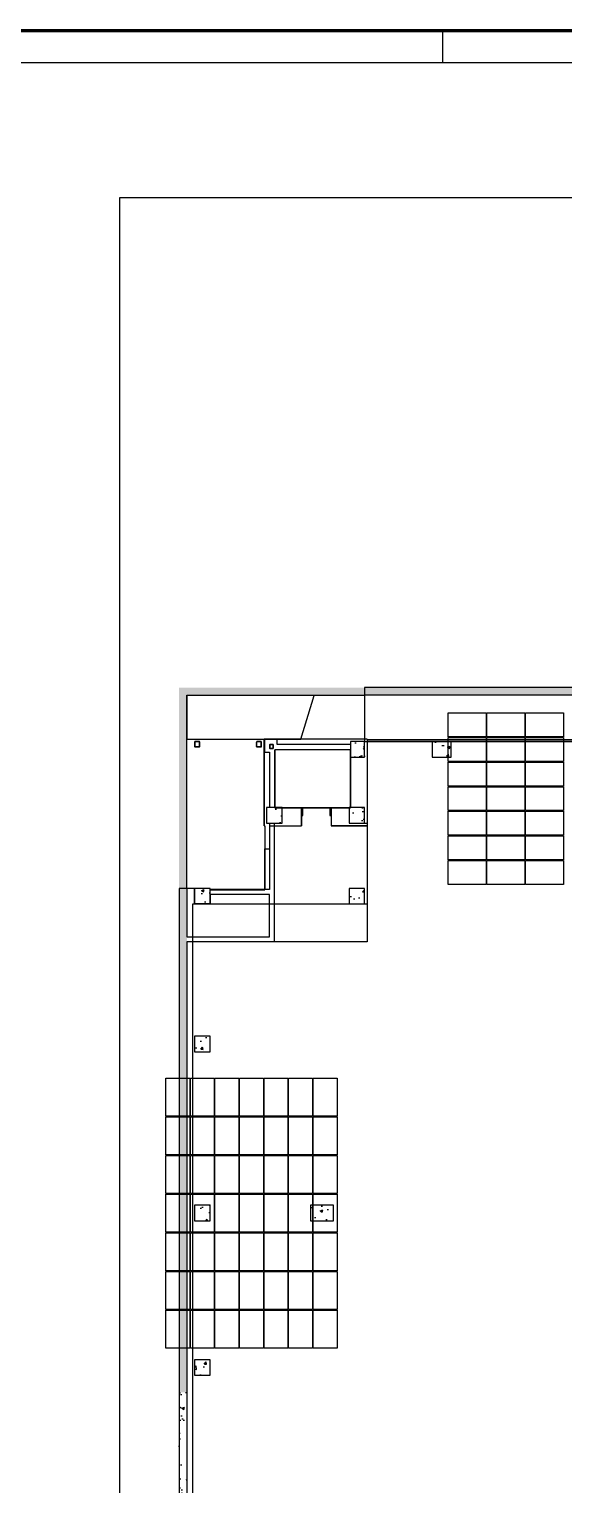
# Model space of a CAD drawing. Header units: inches. Extents: x 0.2 to 35.5, y 0.2 to 23.5.
# Drawn here: x 15.58 to 17.67, y 17.83 to 23.51 of the extents above; entities that cross this region are included whole.
import ezdxf

# ---------------------------------------------------------------- set-up
doc = ezdxf.new("R2010")
doc.units = ezdxf.units.IN
doc.header["$MEASUREMENT"] = 0
for name, color, linetype in [('$AUDIT_BAD_LAYER1', 7, 'Continuous'), ('772-1$0$A-AREA', 9, 'Continuous'), ('772-1$0$A-COLS', 1, 'Continuous'), ('772-1$0$A-WALL-PATT', 8, 'Continuous'), ('772-7$0$A-AREA', 9, 'Continuous'), ('772-7$0$A-DOOR', 6, 'Continuous'), ('772-7$0$A-WALL-FULL', 7, 'Continuous'), ('A - Level 1', 7, 'Continuous'), ('A - Level 7', 7, 'Continuous'), ('MODULES', 1, 'Continuous')]:
    doc.layers.add(name, color=color, linetype=linetype)
pattern_1 = [(50, (2.13899, 8.54015), (0.1080809, -0.0094559), [0.0113014, -0.1243157]), (355, (2.13899, 8.54015), (-0.0209078, 0.1133446), [0.0090411, -0.0994526]), (100.4514, (2.148, 8.53936), (0.087173, 0.1038887), [0.0096047, -0.105652]), (46.1842, (2.13899, 8.57029), (0.160818, -0.0249414), [0.016952, -0.1864736]), (96.6356, (2.15239, 8.56821), (0.1408403, 0.1467856), [0.014407, -0.158478]), (351.1842, (2.13899, 8.57029), (0.14084, 0.146786), [0.0135617, -0.149179]), (21, (2.15406, 8.56275), (0.0899454, -0.0606689), [0.0113014, -0.1243157]), (326, (2.15406, 8.56275), (0.0366641, 0.1092698), [0.0090411, -0.0994526]), (71.4514, (2.16155, 8.5577), (0.1266095, 0.0486007), [0.0096047, -0.105652]), (37.5, (2.13899, 8.54015), (0.00183232, 0.05016235), [0, -0.0982471, 0, -0.1009594, 0, -0.0998293]), (7.5, (2.13899, 8.54015), (0.0396408, 0.0594322), [0, -0.05756194, 0, -0.0959868, 0, -0.03804814]), (327.5, (2.105387, 8.54015), (0.0804394, -0.0033987), [0, -0.0376714, 0, -0.11753486, 0, -0.1559597]), (317.5, (2.09032, 8.54015), (0.0878778, 0.0150844), [0, -0.0489729, 0, -0.0780552, 0, -0.110754])]
pattern_2 = [(50, (-2.05026, -1.16883), (0.1080809, -0.00945585), [0.0113014, -0.1243157]), (355, (-2.05026, -1.16883), (-0.0209078, 0.1133446), [0.0090411, -0.0994526]), (100.4514, (-2.04126, -1.16961), (0.0871731, 0.1038887), [0.0096047, -0.1056521]), (46.1842, (-2.05026, -1.13869), (0.160818, -0.0249414), [0.016952, -0.1864736]), (96.6356, (-2.03686, -1.14077), (0.1408403, 0.1467856), [0.014407, -0.158478]), (351.1842, (-2.05026, -1.13869), (0.1408402, 0.1467858), [0.0135617, -0.149179]), (21, (-2.035195, -1.14622), (0.0899454, -0.0606689), [0.0113014, -0.1243157]), (326, (-2.0352, -1.14622), (0.0366641, 0.1092698), [0.0090411, -0.0994526]), (71.4514, (-2.0277, -1.15128), (0.1266095, 0.0486007), [0.0096047, -0.1056521]), (37.5, (-2.050263, -1.168826), (0.00183232, 0.05016235), [0, -0.0982471, 0, -0.10095943, 0, -0.0998293]), (7.5, (-2.050263, -1.168826), (0.03964082, 0.0594322), [0, -0.05756194, 0, -0.0959868, 0, -0.03804814]), (327.5, (-2.083866, -1.168826), (0.08043941, -0.0033987), [0, -0.03767143, 0, -0.11753486, 0, -0.1559597]), (317.5, (-2.098935, -1.168826), (0.0878778, 0.0150844), [0, -0.04897286, 0, -0.0780552, 0, -0.110754])]

# ---------------------------------------------------------------- blocks, each defined once
blk = doc.blocks.new('*E220')
at = {"layer": '772-1$0$A-WALL-PATT'}
h = blk.add_hatch(dxfattribs=at)
h.set_pattern_fill('AR-CONC', color=256, scale=0.015069, style=0)
h.set_pattern_definition(pattern_1)
h.paths.add_polyline_path([(0.2605, 7.485), (2.1309, 7.485), (2.1309, 7.5151), (0.2303, 7.5151), (0.2303, 4.7661), (0.2605, 4.7661)])
h = blk.add_hatch(dxfattribs=at)
h.set_pattern_fill('AR-CONC', color=256, scale=0.015069, style=0)
h.set_pattern_definition(pattern_2)
h.paths.add_polyline_path([(0.8996, 7.2439), (0.9536, 7.2439), (0.9536, 7.3042), (0.8996, 7.3042)])
h = blk.add_hatch(dxfattribs=at)
h.set_pattern_fill('AR-CONC', color=256, scale=0.015069, style=0)
h.set_pattern_definition(pattern_2)
h.paths.add_polyline_path([(1.2927, 7.2439), (1.2927, 7.3042), (1.2173, 7.3042), (1.2173, 7.2439)])
h = blk.add_hatch(dxfattribs=at)
h.set_pattern_fill('AR-CONC', color=256, scale=0.015069, style=0)
h.set_pattern_definition(pattern_2)
h.paths.add_polyline_path([(0.6322, 7.0468), (0.5719, 7.0468), (0.5719, 6.9865), (0.6322, 6.9865)])
h = blk.add_hatch(dxfattribs=at)
h.set_pattern_fill('AR-CONC', color=256, scale=0.015069, style=0)
h.set_pattern_definition(pattern_2)
h.paths.add_polyline_path([(0.9536, 7.0468), (0.8934, 7.0468), (0.8934, 6.9865), (0.9536, 6.9865)])
h = blk.add_hatch(dxfattribs=at)
h.set_pattern_fill('AR-CONC', color=256, scale=0.015069, style=0)
h.set_pattern_definition(pattern_2)
h.paths.add_polyline_path([(0.3509, 6.7316), (0.2906, 6.7316), (0.2906, 6.6713), (0.3509, 6.6713)])
h = blk.add_hatch(dxfattribs=at)
h.set_pattern_fill('AR-CONC', color=256, scale=0.015069, style=0)
h.set_pattern_definition(pattern_2)
h.paths.add_polyline_path([(0.9536, 6.6713), (0.9536, 6.7316), (0.8934, 6.7316), (0.8934, 6.6713)])
h = blk.add_hatch(dxfattribs=at)
h.set_pattern_fill('AR-CONC', color=256, scale=0.015069, style=0)
h.set_pattern_definition(pattern_2)
h.paths.add_polyline_path([(0.2906, 6.1552), (0.2906, 6.0949), (0.3509, 6.0949), (0.3509, 6.1552)])
h = blk.add_hatch(dxfattribs=at)
h.set_pattern_fill('AR-CONC', color=256, scale=0.015069, style=0)
h.set_pattern_definition(pattern_2)
h.paths.add_polyline_path([(0.2906, 5.4357), (0.3509, 5.4357), (0.3509, 5.4959), (0.2906, 5.4959)])
h = blk.add_hatch(dxfattribs=at)
h.set_pattern_fill('AR-CONC', color=256, scale=0.015069, style=0)
h.set_pattern_definition(pattern_2)
h.paths.add_polyline_path([(0.7427, 5.4959), (0.7427, 5.4357), (0.8331, 5.4357), (0.8331, 5.4959)])
h = blk.add_hatch(dxfattribs=at)
h.set_pattern_fill('AR-CONC', color=256, scale=0.015069, style=0)
h.set_pattern_definition(pattern_2)
h.paths.add_polyline_path([(0.2906, 4.8932), (0.2906, 4.8329), (0.3509, 4.8329), (0.3509, 4.8932)])
h = blk.add_hatch(dxfattribs=at)
h.set_pattern_fill('AR-CONC', color=256, scale=0.015069, style=0)
h.set_pattern_definition(pattern_1)
h.paths.add_polyline_path([(0.2605, 4.7661), (0.2303, 4.7661), (0.2303, 3.4464), (0.2605, 3.4464)])
at = {"layer": '772-1$0$A-AREA', "elevation": 0}
for points in [[(11.3032, 7.5152), (0.9536, 7.5151), (0.9536, 7.3042), (0.8996, 7.3042), (0.8996, 7.2929), (0.6133, 7.2929), (0.6133, 7.313), (0.5631, 7.313), (0.5631, 7.2627), (0.5832, 7.2627), (0.5832, 7.0468), (0.5719, 7.0468), (0.5719, 6.9865), (0.5826, 6.9865), (0.5826, 6.7278), (0.3509, 6.7278), (0.3509, 6.7316), (0.2303, 6.7316), (0.2303, 1.6083), (8.9877, 1.6083)], [(2.8673, 1.8192), (2.8673, 7.3042), (2.8673, 7.3042), (0.9637, 7.3042), (0.9637, 7.3042), (0.9637, 7.3042), (0.9637, 7.3042), (0.9637, 7.3042), (0.9637, 7.3042), (0.9637, 7.3042), (0.9637, 7.3042), (0.9637, 6.5231), (0.2605, 6.5231), (0.2605, 1.8192)]]:
    blk.add_lwpolyline(points, dxfattribs=at)
for points in [[(0.9536, 7.485), (0.9536, 7.485), (0.9536, 7.3042), (0.8996, 7.3042), (0.8996, 7.2929), (0.6133, 7.2929), (0.6133, 7.313), (0.5631, 7.313), (0.5631, 7.2627), (0.5832, 7.2627), (0.5832, 7.0468), (0.5719, 7.0468), (0.5719, 6.9865), (0.5826, 6.9865), (0.5826, 6.7278), (0.3509, 6.7278), (0.3509, 6.7316), (0.2605, 6.7316), (0.2605, 7.485)], [(0.9536, 7.485), (0.9536, 7.3042), (5.6826, 7.3042), (5.6826, 7.485)], [(0.6033, 7.2728), (0.6033, 7.0468), (0.8996, 7.0468), (0.8996, 7.2728)], [(0.6027, 6.5231), (0.6027, 6.9865), (0.6322, 6.9865), (0.6322, 7.0468), (0.8934, 7.0468), (0.8934, 6.9865), (0.9637, 6.9865), (0.9637, 6.5231)], [(0.5826, 6.5432), (0.5826, 6.7077), (0.3509, 6.7077), (0.3509, 6.6713), (0.2906, 6.6713), (0.2906, 6.7316), (0.2605, 6.7316), (0.2605, 6.5432)]]:
    blk.add_lwpolyline(points, close=True, dxfattribs=at)
at = {"layer": '772-1$0$A-COLS'}
for p, q in [((0.2906, 7.3029, 0), (0.2906, 7.2853, 0)), ((0.2906, 7.3012, 0), (0.2915, 7.3022, 0)), ((0.2906, 7.3003, 0), (0.2915, 7.3013, 0)), ((0.2906, 7.2964, 0), (0.2915, 7.2973, 0)), ((0.2906, 7.2955, 0), (0.2915, 7.2965, 0)), ((0.2906, 7.2916, 0), (0.2915, 7.2925, 0)), ((0.2906, 7.2907, 0), (0.2915, 7.2916, 0)), ((0.2906, 7.2867, 0), (0.2915, 7.2877, 0)), ((0.2906, 7.2859, 0), (0.2915, 7.2868, 0)), ((0.2915, 7.3029, 0), (0.2915, 7.2853, 0)), ((0.3094, 7.3042, 0), (0.2919, 7.3042, 0)), ((0.3094, 7.3032, 0), (0.2919, 7.3032, 0)), ((0.2919, 7.285, 0), (0.3094, 7.285, 0)), ((0.2919, 7.2841, 0), (0.3094, 7.2841, 0)), ((0.2924, 7.2841, 0), (0.2933, 7.285, 0)), ((0.2926, 7.3032, 0), (0.2936, 7.3042, 0)), ((0.2933, 7.2841, 0), (0.2942, 7.285, 0)), ((0.2935, 7.3032, 0), (0.2944, 7.3042, 0)), ((0.2972, 7.2841, 0), (0.2982, 7.285, 0)), ((0.2974, 7.3032, 0), (0.2984, 7.3042, 0)), ((0.2981, 7.2841, 0), (0.299, 7.285, 0)), ((0.2983, 7.3032, 0), (0.2993, 7.3042, 0)), ((0.302, 7.2841, 0), (0.303, 7.285, 0)), ((0.3023, 7.3032, 0), (0.3032, 7.3042, 0)), ((0.3029, 7.2841, 0), (0.3039, 7.285, 0)), ((0.3032, 7.3032, 0), (0.3041, 7.3042, 0)), ((0.3069, 7.2841, 0), (0.3078, 7.285, 0)), ((0.3071, 7.3032, 0), (0.308, 7.3042, 0)), ((0.3078, 7.2841, 0), (0.3087, 7.285, 0)), ((0.308, 7.3032, 0), (0.3089, 7.3042, 0)), ((0.3098, 7.2853, 0), (0.3098, 7.3029, 0)), ((0.3098, 7.3015, 0), (0.3107, 7.3024, 0)), ((0.3098, 7.3006, 0), (0.3107, 7.3015, 0)), ((0.3098, 7.2966, 0), (0.3107, 7.2976, 0)), ((0.3098, 7.2957, 0), (0.3107, 7.2967, 0)), ((0.3098, 7.2918, 0), (0.3107, 7.2927, 0)), ((0.3098, 7.2909, 0), (0.3107, 7.2919, 0)), ((0.3098, 7.287, 0), (0.3107, 7.2879, 0)), ((0.3098, 7.2861, 0), (0.3107, 7.287, 0)), ((0.3107, 7.2853, 0), (0.3107, 7.3029, 0)), ((0.5317, 7.3029, 0), (0.5317, 7.2853, 0)), ((0.5317, 7.3012, 0), (0.5326, 7.3022, 0)), ((0.5317, 7.3003, 0), (0.5326, 7.3013, 0)), ((0.5317, 7.2964, 0), (0.5326, 7.2973, 0)), ((0.5317, 7.2955, 0), (0.5326, 7.2965, 0)), ((0.5317, 7.2916, 0), (0.5326, 7.2925, 0)), ((0.5317, 7.2907, 0), (0.5326, 7.2916, 0)), ((0.5317, 7.2867, 0), (0.5326, 7.2877, 0)), ((0.5317, 7.2859, 0), (0.5326, 7.2868, 0)), ((0.5326, 7.3029, 0), (0.5326, 7.2853, 0)), ((0.5505, 7.3042, 0), (0.533, 7.3042, 0)), ((0.5505, 7.3032, 0), (0.533, 7.3032, 0)), ((0.533, 7.285, 0), (0.5505, 7.285, 0)), ((0.533, 7.2841, 0), (0.5505, 7.2841, 0)), ((0.5335, 7.2841, 0), (0.5344, 7.285, 0)), ((0.5337, 7.3032, 0), (0.5346, 7.3042, 0)), ((0.5344, 7.2841, 0), (0.5353, 7.285, 0)), ((0.5346, 7.3032, 0), (0.5355, 7.3042, 0)), ((0.5383, 7.2841, 0), (0.5393, 7.285, 0)), ((0.5385, 7.3032, 0), (0.5395, 7.3042, 0)), ((0.5392, 7.2841, 0), (0.5401, 7.285, 0)), ((0.5394, 7.3032, 0), (0.5404, 7.3042, 0)), ((0.5431, 7.2841, 0), (0.5441, 7.285, 0)), ((0.5434, 7.3032, 0), (0.5443, 7.3042, 0)), ((0.544, 7.2841, 0), (0.545, 7.285, 0)), ((0.5443, 7.3032, 0), (0.5452, 7.3042, 0)), ((0.548, 7.2841, 0), (0.5489, 7.285, 0)), ((0.5482, 7.3032, 0), (0.5491, 7.3042, 0)), ((0.5489, 7.2841, 0), (0.5498, 7.285, 0)), ((0.5491, 7.3032, 0), (0.55, 7.3042, 0)), ((0.5509, 7.2853, 0), (0.5509, 7.3029, 0)), ((0.5509, 7.3015, 0), (0.5518, 7.3024, 0)), ((0.5509, 7.3006, 0), (0.5518, 7.3015, 0)), ((0.5509, 7.2966, 0), (0.5518, 7.2976, 0)), ((0.5509, 7.2957, 0), (0.5518, 7.2967, 0)), ((0.5509, 7.2918, 0), (0.5518, 7.2927, 0)), ((0.5509, 7.2909, 0), (0.5518, 7.2919, 0)), ((0.5509, 7.287, 0), (0.5518, 7.2879, 0)), ((0.5509, 7.2861, 0), (0.5518, 7.287, 0)), ((0.5518, 7.2853, 0), (0.5518, 7.3029, 0)), ((0.5844, 7.2902, 0), (0.5832, 7.289, 0)), ((0.5844, 7.289, 0), (0.5832, 7.2877, 0)), ((0.5844, 7.2827, 0), (0.5832, 7.2815, 0)), ((0.5844, 7.2815, 0), (0.5832, 7.2802, 0)), ((0.5867, 7.2791, 0), (0.5855, 7.2778, 0)), ((0.5856, 7.2916, 0), (0.5869, 7.2929, 0)), ((0.588, 7.2791, 0), (0.5867, 7.2778, 0)), ((0.5869, 7.2916, 0), (0.5881, 7.2929, 0)), ((0.5943, 7.2791, 0), (0.593, 7.2778, 0)), ((0.5932, 7.2916, 0), (0.5944, 7.2929, 0)), ((0.5955, 7.2791, 0), (0.5943, 7.2778, 0)), ((0.5944, 7.2916, 0), (0.5957, 7.2929, 0)), ((0.597, 7.2892, 0), (0.5983, 7.2904, 0)), ((0.597, 7.2879, 0), (0.5983, 7.2892, 0)), ((0.597, 7.2816, 0), (0.5983, 7.2829, 0)), ((0.597, 7.2804, 0), (0.5983, 7.2816, 0))]:
    blk.add_line(p, q, dxfattribs=at)
for points in [[(0.5967, 7.2929), (0.5848, 7.2929, 0.414214), (0.5832, 7.2913), (0.5832, 7.2794, 0.414214), (0.5848, 7.2778), (0.5967, 7.2778, 0.414214), (0.5983, 7.2794), (0.5983, 7.2913, 0.414214)], [(0.5961, 7.2916), (0.5854, 7.2916, 0.414214), (0.5844, 7.2907), (0.5844, 7.28, 0.414214), (0.5854, 7.2791), (0.5961, 7.2791, 0.414214), (0.597, 7.28), (0.597, 7.2907, 0.414214)]]:
    blk.add_lwpolyline(points, format="xyb", close=True, dxfattribs=at)
at = {"layer": '772-1$0$A-COLS', "elevation": 0}
for points in [[(0.8996, 7.2439), (0.9536, 7.2439), (0.9536, 7.3042), (0.8996, 7.3042)], [(1.2173, 7.3042), (1.2173, 7.2439), (1.2927, 7.2439), (1.2927, 7.3042)], [(0.5719, 6.9865), (0.6322, 6.9865), (0.6322, 7.0468), (0.5719, 7.0468)], [(0.8934, 6.9865), (0.9536, 6.9865), (0.9536, 7.0468), (0.8934, 7.0468)], [(0.2906, 6.6713), (0.3509, 6.6713), (0.3509, 6.7316), (0.2906, 6.7316)], [(0.8934, 6.6713), (0.9536, 6.6713), (0.9536, 6.7316), (0.8934, 6.7316)], [(0.2906, 6.0949), (0.3509, 6.0949), (0.3509, 6.1552), (0.2906, 6.1552)], [(0.2906, 5.4357), (0.3509, 5.4357), (0.3509, 5.4959), (0.2906, 5.4959)], [(0.7427, 5.4357), (0.8331, 5.4357), (0.8331, 5.4959), (0.7427, 5.4959)], [(0.2906, 4.8329), (0.3509, 4.8329), (0.3509, 4.8932), (0.2906, 4.8932)]]:
    blk.add_lwpolyline(points, close=True, dxfattribs=at)
at = {"layer": '772-1$0$A-COLS'}
for centre, radius, start, end in [((0.2919, 7.3029, 0), 0.00126, 90, 180), ((0.2919, 7.2853, 0), 0.00126, 180, 270), ((0.2919, 7.3029, 0), 0.000314, 90, 180), ((0.2919, 7.2853, 0), 0.000314, 180, 270), ((0.3094, 7.3029, 0), 0.00126, 0, 90), ((0.3094, 7.3029, 0), 0.000314, 0, 90), ((0.3094, 7.2853, 0), 0.00126, 270, 0), ((0.3094, 7.2853, 0), 0.000314, 270, 0), ((0.533, 7.3029, 0), 0.00126, 90, 180), ((0.533, 7.2853, 0), 0.00126, 180, 270), ((0.533, 7.3029, 0), 0.000314, 90, 180), ((0.533, 7.2853, 0), 0.000314, 180, 270), ((0.5505, 7.3029, 0), 0.00126, 0, 90), ((0.5505, 7.3029, 0), 0.000314, 0, 90), ((0.5505, 7.2853, 0), 0.00126, 270, 0), ((0.5505, 7.2853, 0), 0.000314, 270, 0)]:
    blk.add_arc(centre, radius, start, end, dxfattribs=at)
blk = doc.blocks.new('*E289')
at = {"layer": '772-7$0$A-AREA', "elevation": 0}
for points in [[(0.2631, 8.1163), (0.2631, 7.9455), (0.7075, 7.9455), (0.7075, 7.9455), (0.7075, 7.9455), (0.7597, 8.1163)], [(0.567, 7.3578), (0.3535, 7.3578), (0.3535, 7.3628), (0.2631, 7.3628), (0.2631, 7.9455), (0.5645, 7.9455), (0.5645, 7.9455), (0.5645, 7.9455), (0.5645, 7.6077), (0.5645, 7.6077), (0.5645, 7.6077), (0.567, 7.6077)], [(2.3049, 3.7464), (2.3049, 3.7815), (2.1241, 3.7815), (2.1241, 3.7464), (2.0889, 3.7464), (2.0889, 2.443), (2.87, 2.443), (2.87, 7.943), (2.87, 7.943), (0.9663, 7.943), (0.9663, 7.3026), (0.2857, 7.3026), (0.2857, 2.443), (2.0889, 2.443), (2.0889, 4.2537), (2.1241, 4.2537), (2.1241, 4.2386), (2.3325, 4.2386), (2.3325, 4.319), (2.3928, 4.319), (2.3928, 4.2587), (2.3401, 4.2587), (2.3401, 3.7464)], [(0.6059, 7.904), (0.6059, 7.678), (0.9023, 7.678), (0.9023, 7.904)], [(0.3535, 7.3026), (0.3535, 7.3578), (0.567, 7.3578), (0.567, 7.5185), (0.5871, 7.5185), (0.5871, 7.6077), (0.7109, 7.6077), (0.7109, 7.678), (0.8265, 7.678), (0.8265, 7.6077), (0.9663, 7.6077), (0.9663, 7.3026)]]:
    blk.add_lwpolyline(points, close=True, dxfattribs=at)
at = {"layer": '772-7$0$A-DOOR', "elevation": 0}
for points in [[(0.7109, 7.6479), (0.716, 7.6479), (0.716, 7.678), (0.7109, 7.678)], [(0.8215, 7.6479), (0.8265, 7.6479), (0.8265, 7.678), (0.8215, 7.678)]]:
    blk.add_lwpolyline(points, close=True, dxfattribs=at)
at = {"layer": '772-7$0$A-WALL-FULL'}
for p, q in [((0.5645, 7.6077, 0), (0.5645, 7.9455, 0)), ((0.9663, 7.9455, 0), (0.5645, 7.9455, 0)), ((0.6059, 7.678, 0), (0.6059, 7.904, 0)), ((0.9023, 7.904, 0), (0.6059, 7.904, 0)), ((0.9663, 7.9455, 0), (0.9663, 7.8952, 0)), ((0.9023, 7.8752, 0), (0.9023, 7.678, 0)), ((0.9663, 7.8752, 0), (0.9663, 7.6077, 0)), ((0.6348, 7.678, 0), (0.7109, 7.678, 0)), ((0.7109, 7.678, 0), (0.7109, 7.6077, 0)), ((0.896, 7.678, 0), (0.8265, 7.678, 0)), ((0.8265, 7.678, 0), (0.8265, 7.6077, 0)), ((0.5645, 7.6077, 0), (0.567, 7.6077, 0)), ((0.5871, 7.6077, 0), (0.7109, 7.6077, 0)), ((0.9663, 7.6077, 0), (0.8265, 7.6077, 0))]:
    blk.add_line(p, q, dxfattribs=at)
blk = doc.blocks.new('Border 24 x 36')
at = {"layer": '$AUDIT_BAD_LAYER1'}
for p, q in [((17.3125, 23.5), (17.3125, 23.625)), ((34.125, 23.5), (0.5, 23.5))]:
    blk.add_line(p, q, dxfattribs=at)
at = {"layer": '$AUDIT_BAD_LAYER1', "const_width": 0.0125}
blk.add_lwpolyline([(0.375, 0.375), (35.625, 0.375), (35.625, 23.625), (0.375, 23.625)], close=True, dxfattribs=at)

msp = doc.modelspace()

# ---------------------------------------------------------------- linework, layer by layer
at = {"layer": '$AUDIT_BAD_LAYER1', "linetype": 'Continuous'}
msp.add_lwpolyline([(15.9316, 12.8733), (27.4575, 12.8733), (27.4575, 22.8538), (15.9316, 22.8538)], close=True, dxfattribs=at)
at = {"layer": 'MODULES', "elevation": 0}
for points in [[(17.3631, 20.7518), (17.2147, 20.7518), (17.2147, 20.8452), (17.3631, 20.8452)], [(17.5141, 20.7518), (17.3657, 20.7518), (17.3657, 20.8452), (17.5141, 20.8452)], [(17.665, 20.7518), (17.5166, 20.7518), (17.5166, 20.8452), (17.665, 20.8452)], [(17.3631, 20.656), (17.2147, 20.656), (17.2147, 20.7493), (17.3631, 20.7493)], [(17.5141, 20.656), (17.3657, 20.656), (17.3657, 20.7493), (17.5141, 20.7493)], [(17.665, 20.656), (17.5166, 20.656), (17.5166, 20.7493), (17.665, 20.7493)], [(17.3631, 20.5601), (17.2147, 20.5601), (17.2147, 20.6535), (17.3631, 20.6535)], [(17.5141, 20.5601), (17.3657, 20.5601), (17.3657, 20.6535), (17.5141, 20.6535)], [(17.665, 20.5601), (17.5166, 20.5601), (17.5166, 20.6535), (17.665, 20.6535)], [(17.3631, 20.4643), (17.2147, 20.4643), (17.2147, 20.5576), (17.3631, 20.5576)], [(17.5141, 20.4643), (17.3657, 20.4643), (17.3657, 20.5576), (17.5141, 20.5576)], [(17.665, 20.4643), (17.5166, 20.4643), (17.5166, 20.5576), (17.665, 20.5576)], [(17.3631, 20.3684), (17.2147, 20.3684), (17.2147, 20.4618), (17.3631, 20.4618)], [(17.5141, 20.3684), (17.3657, 20.3684), (17.3657, 20.4618), (17.5141, 20.4618)], [(17.665, 20.3684), (17.5166, 20.3684), (17.5166, 20.4618), (17.665, 20.4618)], [(17.3631, 20.2726), (17.2147, 20.2726), (17.2147, 20.3659), (17.3631, 20.3659)], [(17.5141, 20.2726), (17.3657, 20.2726), (17.3657, 20.3659), (17.5141, 20.3659)], [(17.665, 20.2726), (17.5166, 20.2726), (17.5166, 20.3659), (17.665, 20.3659)], [(17.3631, 20.1767), (17.2147, 20.1767), (17.2147, 20.27), (17.3631, 20.27)], [(17.5141, 20.1767), (17.3657, 20.1767), (17.3657, 20.27), (17.5141, 20.27)], [(17.665, 20.1767), (17.5166, 20.1767), (17.5166, 20.27), (17.665, 20.27)], [(16.2058, 19.4214), (16.2058, 19.273), (16.1124, 19.273), (16.1124, 19.4214)], [(16.3016, 19.4214), (16.3016, 19.273), (16.2083, 19.273), (16.2083, 19.4214)], [(16.3975, 19.4214), (16.3975, 19.273), (16.3042, 19.273), (16.3042, 19.4214)], [(16.4934, 19.4214), (16.4934, 19.273), (16.4, 19.273), (16.4, 19.4214)], [(16.5892, 19.4214), (16.5892, 19.273), (16.4959, 19.273), (16.4959, 19.4214)], [(16.6851, 19.4214), (16.6851, 19.273), (16.5917, 19.273), (16.5917, 19.4214)], [(16.7809, 19.4214), (16.7809, 19.273), (16.6876, 19.273), (16.6876, 19.4214)], [(16.2058, 19.2705), (16.2058, 19.1221), (16.1124, 19.1221), (16.1124, 19.2705)], [(16.3016, 19.2705), (16.3016, 19.1221), (16.2083, 19.1221), (16.2083, 19.2705)], [(16.3975, 19.2705), (16.3975, 19.1221), (16.3042, 19.1221), (16.3042, 19.2705)], [(16.4934, 19.2705), (16.4934, 19.1221), (16.4, 19.1221), (16.4, 19.2705)], [(16.5892, 19.2705), (16.5892, 19.1221), (16.4959, 19.1221), (16.4959, 19.2705)], [(16.6851, 19.2705), (16.6851, 19.1221), (16.5917, 19.1221), (16.5917, 19.2705)], [(16.7809, 19.2705), (16.7809, 19.1221), (16.6876, 19.1221), (16.6876, 19.2705)], [(16.2058, 19.1196), (16.2058, 18.9711), (16.1124, 18.9711), (16.1124, 19.1196)], [(16.3016, 19.1196), (16.3016, 18.9711), (16.2083, 18.9711), (16.2083, 19.1196)], [(16.3975, 19.1196), (16.3975, 18.9711), (16.3042, 18.9711), (16.3042, 19.1196)], [(16.4934, 19.1196), (16.4934, 18.9711), (16.4, 18.9711), (16.4, 19.1196)], [(16.5892, 19.1196), (16.5892, 18.9711), (16.4959, 18.9711), (16.4959, 19.1196)], [(16.6851, 19.1196), (16.6851, 18.9711), (16.5917, 18.9711), (16.5917, 19.1196)], [(16.7809, 19.1196), (16.7809, 18.9711), (16.6876, 18.9711), (16.6876, 19.1196)], [(16.2058, 18.9686), (16.2058, 18.8202), (16.1124, 18.8202), (16.1124, 18.9686)], [(16.3016, 18.9686), (16.3016, 18.8202), (16.2083, 18.8202), (16.2083, 18.9686)], [(16.3975, 18.9686), (16.3975, 18.8202), (16.3042, 18.8202), (16.3042, 18.9686)], [(16.4934, 18.9686), (16.4934, 18.8202), (16.4, 18.8202), (16.4, 18.9686)], [(16.5892, 18.9686), (16.5892, 18.8202), (16.4959, 18.8202), (16.4959, 18.9686)], [(16.6851, 18.9686), (16.6851, 18.8202), (16.5917, 18.8202), (16.5917, 18.9686)], [(16.7809, 18.9686), (16.7809, 18.8202), (16.6876, 18.8202), (16.6876, 18.9686)], [(16.2058, 18.8177), (16.2058, 18.6693), (16.1124, 18.6693), (16.1124, 18.8177)], [(16.3016, 18.8177), (16.3016, 18.6693), (16.2083, 18.6693), (16.2083, 18.8177)], [(16.3975, 18.8177), (16.3975, 18.6693), (16.3042, 18.6693), (16.3042, 18.8177)], [(16.4934, 18.8177), (16.4934, 18.6693), (16.4, 18.6693), (16.4, 18.8177)], [(16.5892, 18.8177), (16.5892, 18.6693), (16.4959, 18.6693), (16.4959, 18.8177)], [(16.6851, 18.8177), (16.6851, 18.6693), (16.5917, 18.6693), (16.5917, 18.8177)], [(16.7809, 18.8177), (16.7809, 18.6693), (16.6876, 18.6693), (16.6876, 18.8177)], [(16.2058, 18.6668), (16.2058, 18.5183), (16.1124, 18.5183), (16.1124, 18.6668)], [(16.3016, 18.6668), (16.3016, 18.5183), (16.2083, 18.5183), (16.2083, 18.6668)], [(16.3975, 18.6668), (16.3975, 18.5183), (16.3042, 18.5183), (16.3042, 18.6668)], [(16.4934, 18.6668), (16.4934, 18.5183), (16.4, 18.5183), (16.4, 18.6668)], [(16.5892, 18.6668), (16.5892, 18.5183), (16.4959, 18.5183), (16.4959, 18.6668)], [(16.6851, 18.6668), (16.6851, 18.5183), (16.5917, 18.5183), (16.5917, 18.6668)], [(16.7809, 18.6668), (16.7809, 18.5183), (16.6876, 18.5183), (16.6876, 18.6668)], [(16.2058, 18.5158), (16.2058, 18.3674), (16.1124, 18.3674), (16.1124, 18.5158)], [(16.3016, 18.5158), (16.3016, 18.3674), (16.2083, 18.3674), (16.2083, 18.5158)], [(16.3975, 18.5158), (16.3975, 18.3674), (16.3042, 18.3674), (16.3042, 18.5158)], [(16.4934, 18.5158), (16.4934, 18.3674), (16.4, 18.3674), (16.4, 18.5158)], [(16.5892, 18.5158), (16.5892, 18.3674), (16.4959, 18.3674), (16.4959, 18.5158)], [(16.6851, 18.5158), (16.6851, 18.3674), (16.5917, 18.3674), (16.5917, 18.5158)], [(16.7809, 18.5158), (16.7809, 18.3674), (16.6876, 18.3674), (16.6876, 18.5158)]]:
    msp.add_lwpolyline(points, close=True, dxfattribs=at)

# ---------------------------------------------------------------- block references
at = {"layer": '$AUDIT_BAD_LAYER1'}
msp.add_blockref('Border 24 x 36', (-0.1188, -0.1188), dxfattribs=at)
at = {"layer": 'A - Level 1', "color": 7}
msp.add_blockref('*E220', (15.9342, 13.4291, 0), dxfattribs=at)
at = {"layer": 'A - Level 7'}
msp.add_blockref('*E289', (15.9316, 12.7974, 0), dxfattribs=at)

doc.saveas('drawing.dxf')
